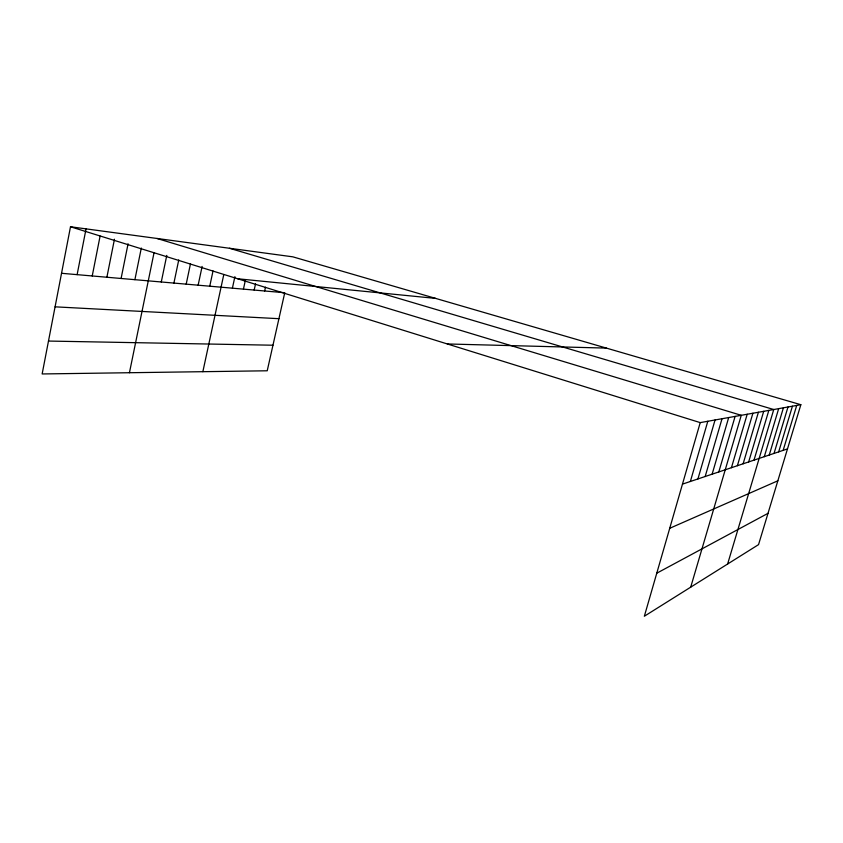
<?xml version="1.0" encoding="UTF-8"?>
<svg xmlns="http://www.w3.org/2000/svg" width="843" height="843" viewBox="0 0 843 843"><rect width="100%" height="100%" fill="white"/><g stroke="black" fill="none" stroke-linecap="round" stroke-linejoin="round"><path stroke-width="1.26" d="M800.85 404.703L700.227 422.617L644.347 616.233L758.542 544.631L800.85 404.703L292.816 256.83L70.496 226.767L42.15 373.955L267.22 370.783L284.755 292.732M77.124 274.649L86.049 228.874M92.235 275.967L100.096 236.061M106.892 277.242L114.458 239.222M121.097 278.475L128.073 243.796M134.891 279.676L141.308 248.042M129.443 372.732L154.069 252.594M161.276 281.983L166.777 255.397M173.911 283.079L178.748 259.929M186.198 284.154L190.465 263.859M198.137 285.187L202.12 266.43M209.759 286.199L213.026 270.93M202.857 371.689L223.774 274.628M232.405 288.169L234.902 276.662M243.437 289.138L245.366 280.298M254.175 290.066L255.545 283.849M264.639 290.983L265.482 287.168M690.364 481.479L707.804 421.268M697.92 478.95L715.054 419.983M705.169 476.516L722.019 418.739M712.124 474.188L728.689 417.548M718.805 471.943L735.107 416.41M690.702 587.171L741.271 415.314L156.967 238.464M731.429 467.707L747.193 414.25M737.383 465.715L752.904 413.239M743.126 463.787L758.405 412.259M748.658 461.932L763.705 411.31M754 460.141L768.827 410.404M727.614 564.02L773.758 409.519L229.454 248.263M764.295 456.685L778.669 408.644M769.248 455.03L783.41 407.801M774.032 453.418L787.994 406.99M778.669 451.869L792.42 406.2M783.147 450.362L796.709 405.441M656.771 573.198L768.005 513.334M669.732 528.287L777.847 480.795M682.482 484.124L787.478 448.908M48.483 341.057L272.963 345.219M447.327 343.965L606.37 348.096M55.08 306.831L278.928 318.686M61.539 273.29L283.511 292.626M237.694 278.77L435.652 298.401M70.496 226.767L700.227 422.617"/></g></svg>
